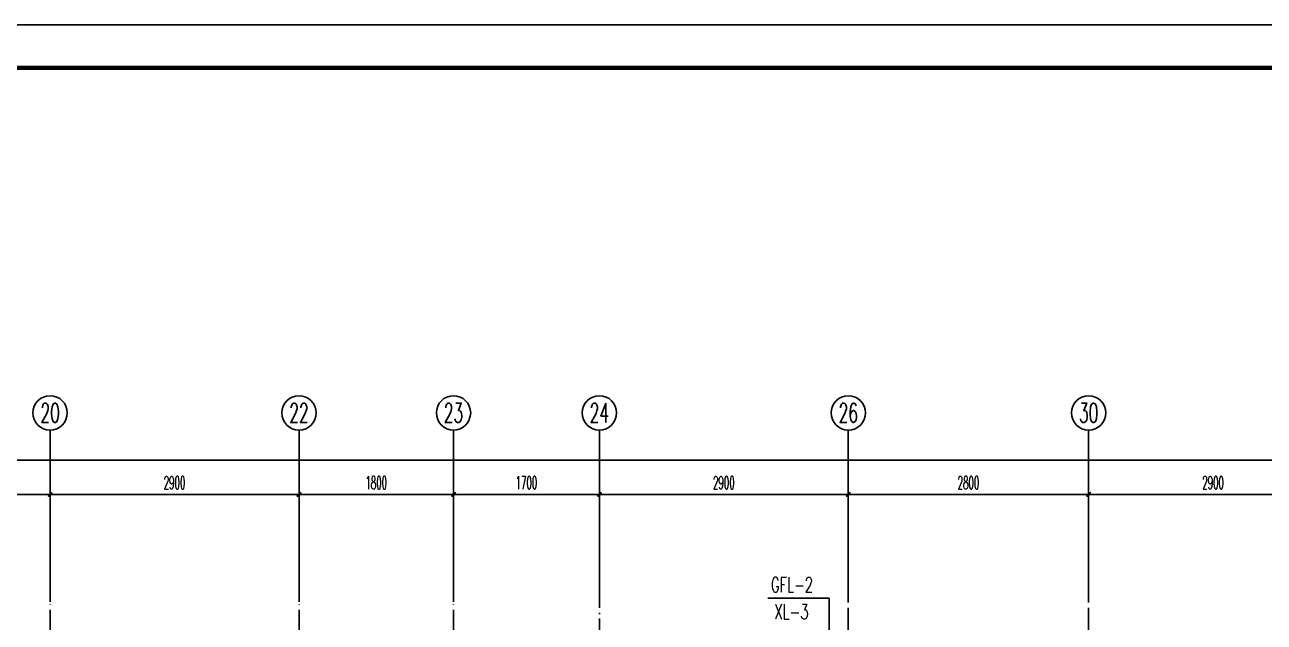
# Model space of a CAD drawing. Extents: x 27938 to 1507990, y 110129 to 923079.
# Drawn here: x 1227769 to 1242209, y 594838 to 601795 of the extents above; entities that cross this region are included whole.
import ezdxf
from ezdxf.enums import TextEntityAlignment as Align

# ---------------------------------------------------------------- set-up
doc = ezdxf.new("R2010")
doc.units = 0
doc.header["$LTSCALE"] = 1000
doc.header["$MEASUREMENT"] = 0
doc.linetypes.add('DOTE', pattern=[2.42, 2, -0.2, 0.02, -0.2])
for name, color, linetype in [('----建筑底图', 8, 'Continuous'), ('AXIS', 3, 'Continuous'), ('AXIS_TEXT', 7, 'Continuous'), ('DIM_不分区消火栓', 1, 'Continuous'), ('DIM_管井排水', 5, 'Continuous'), ('DOTE', 1, 'Continuous'), ('TWT_TITLE', 7, 'Continuous'), ('图框', 140, 'Continuous')]:
    doc.layers.add(name, color=color, linetype=linetype)
doc.styles.add('_TCH_AXIS', font='COMPLEX', dxfattribs={"bigfont": 'GBCBIG'})
doc.styles.add('_TCH_DIM_T3', font='SIMPLEX.shx', dxfattribs={"width": 0.494118, "bigfont": 'GBCBIG.shx'})
doc.styles.add('_TWT_SERIAL', font='SIMPLEX', dxfattribs={"width": 0.8, "height": 3.5, "bigfont": 'HZTXT'})
doc.styles.add('COMPLEX', font='COMPLEX')
doc.dimstyles.new('_TCH_ARCH&&50', dxfattribs={"dimtxt": 148.75, "dimasz": 50, "dimexe": 125, "dimexo": 150, "dimgap": 63.125, "dimtad": 1, "dimdec": 0, "dimzin": 0, "dimdsep": 46, "dimtxsty": '_TCH_DIM_T3', "dimblk": 'ARCHTICK', "dimcen": 0.09, "dimclrt": 4, "dimazin": 2, "dimtfac": 1, "dimtdec": 0, "dimtix": 1, "dimtmove": 2, "dimatfit": 3, "dimfxl": 100, "dimtolj": 1, "dimtzin": 0, "dimarcsym": 0})

# ---------------------------------------------------------------- blocks, each defined once
blk = doc.blocks.new('_ArchTick')
at = {"color": 0, "linetype": 'ByBlock', "const_width": 0.4}
blk.add_lwpolyline([(-0.5, -0.5), (0.5, 0.5)], dxfattribs=at)
blk = doc.blocks.new('*D1127')
at = {"layer": 'AXIS', "color": 0, "lineweight": -2}
for p, q in [((-25100, -11308), (-25100, -9683)), ((-25100, -9808), (25100, -9808)), ((25100, -11308), (25100, -9683))]:
    blk.add_line(p, q, dxfattribs=at)
at = {"layer": 'Defpoints', "color": 0}
for p in [(25100, -9808), (-25100, -11458), (25100, -11458)]:
    blk.add_point(p, dxfattribs=at)
at = {"layer": 'AXIS', "color": 0, "lineweight": -2, "xscale": 50, "yscale": 50, "zscale": 50, "rotation": 180}
blk.add_blockref('_ArchTick', (-25100, -9808), dxfattribs=at)
at = {"layer": 'AXIS', "color": 0, "lineweight": -2, "xscale": 50, "yscale": 50, "zscale": 50}
blk.add_blockref('_ArchTick', (25100, -9808), dxfattribs=at)
at = {"layer": 'AXIS', "color": 4, "insert": (0, -9671), "char_height": 148.8, "attachment_point": 5, "style": '_TCH_DIM_T3'}
blk.add_mtext('\\A1;50200', dxfattribs=at)
blk = doc.blocks.new('*D1145')
at = {"layer": 'AXIS', "color": 0, "lineweight": -2}
for p, q in [((13900, -11308), (13900, -10083)), ((16800, -11308), (16800, -10083)), ((13900, -10208), (16800, -10208))]:
    blk.add_line(p, q, dxfattribs=at)
at = {"layer": 'Defpoints', "color": 0}
for p in [(16800, -10208), (13900, -11458), (16800, -11458)]:
    blk.add_point(p, dxfattribs=at)
at = {"layer": 'AXIS', "color": 0, "lineweight": -2, "xscale": 50, "yscale": 50, "zscale": 50, "rotation": 180}
blk.add_blockref('_ArchTick', (13900, -10208), dxfattribs=at)
at = {"layer": 'AXIS', "color": 0, "lineweight": -2, "xscale": 50, "yscale": 50, "zscale": 50}
blk.add_blockref('_ArchTick', (16800, -10208), dxfattribs=at)
at = {"layer": 'AXIS', "color": 4, "insert": (15350, -10071), "char_height": 148.8, "attachment_point": 5, "style": '_TCH_DIM_T3'}
blk.add_mtext('\\A1;2900', dxfattribs=at)
blk = doc.blocks.new('*D1146')
at = {"layer": 'AXIS', "color": 0, "lineweight": -2}
for p, q in [((11100, -11308), (11100, -10083)), ((13900, -11308), (13900, -10083)), ((11100, -10208), (13900, -10208))]:
    blk.add_line(p, q, dxfattribs=at)
at = {"layer": 'Defpoints', "color": 0}
for p in [(13900, -10208), (11100, -11458), (13900, -11458)]:
    blk.add_point(p, dxfattribs=at)
at = {"layer": 'AXIS', "color": 0, "lineweight": -2, "xscale": 50, "yscale": 50, "zscale": 50, "rotation": 180}
blk.add_blockref('_ArchTick', (11100, -10208), dxfattribs=at)
at = {"layer": 'AXIS', "color": 0, "lineweight": -2, "xscale": 50, "yscale": 50, "zscale": 50}
blk.add_blockref('_ArchTick', (13900, -10208), dxfattribs=at)
at = {"layer": 'AXIS', "color": 4, "insert": (12500, -10071), "char_height": 148.8, "attachment_point": 5, "style": '_TCH_DIM_T3'}
blk.add_mtext('\\A1;2800', dxfattribs=at)
blk = doc.blocks.new('*D1147')
at = {"layer": 'AXIS', "color": 0, "lineweight": -2}
for p, q in [((8200, -11308), (8200, -10083)), ((11100, -11308), (11100, -10083)), ((8200, -10208), (11100, -10208))]:
    blk.add_line(p, q, dxfattribs=at)
at = {"layer": 'Defpoints', "color": 0}
for p in [(11100, -10208), (8200, -11458), (11100, -11458)]:
    blk.add_point(p, dxfattribs=at)
at = {"layer": 'AXIS', "color": 0, "lineweight": -2, "xscale": 50, "yscale": 50, "zscale": 50, "rotation": 180}
blk.add_blockref('_ArchTick', (8200, -10208), dxfattribs=at)
at = {"layer": 'AXIS', "color": 0, "lineweight": -2, "xscale": 50, "yscale": 50, "zscale": 50}
blk.add_blockref('_ArchTick', (11100, -10208), dxfattribs=at)
at = {"layer": 'AXIS', "color": 4, "insert": (9650, -10071), "char_height": 148.8, "attachment_point": 5, "style": '_TCH_DIM_T3'}
blk.add_mtext('\\A1;2900', dxfattribs=at)
blk = doc.blocks.new('*D1148')
at = {"layer": 'AXIS', "color": 0, "lineweight": -2}
for p, q in [((6500, -11308), (6500, -10083)), ((8200, -11308), (8200, -10083)), ((6500, -10208), (8200, -10208))]:
    blk.add_line(p, q, dxfattribs=at)
at = {"layer": 'Defpoints', "color": 0}
for p in [(8200, -10208), (6500, -11458), (8200, -11458)]:
    blk.add_point(p, dxfattribs=at)
at = {"layer": 'AXIS', "color": 0, "lineweight": -2, "xscale": 50, "yscale": 50, "zscale": 50, "rotation": 180}
blk.add_blockref('_ArchTick', (6500, -10208), dxfattribs=at)
at = {"layer": 'AXIS', "color": 0, "lineweight": -2, "xscale": 50, "yscale": 50, "zscale": 50}
blk.add_blockref('_ArchTick', (8200, -10208), dxfattribs=at)
at = {"layer": 'AXIS', "color": 4, "insert": (7350, -10071), "char_height": 148.8, "attachment_point": 5, "style": '_TCH_DIM_T3'}
blk.add_mtext('\\A1;1700', dxfattribs=at)
blk = doc.blocks.new('*D1149')
at = {"layer": 'AXIS', "color": 0, "lineweight": -2}
for p, q in [((4700, -11308), (4700, -10083)), ((6500, -11308), (6500, -10083)), ((4700, -10208), (6500, -10208))]:
    blk.add_line(p, q, dxfattribs=at)
at = {"layer": 'Defpoints', "color": 0}
for p in [(6500, -10208), (4700, -11458), (6500, -11458)]:
    blk.add_point(p, dxfattribs=at)
at = {"layer": 'AXIS', "color": 0, "lineweight": -2, "xscale": 50, "yscale": 50, "zscale": 50, "rotation": 180}
blk.add_blockref('_ArchTick', (4700, -10208), dxfattribs=at)
at = {"layer": 'AXIS', "color": 0, "lineweight": -2, "xscale": 50, "yscale": 50, "zscale": 50}
blk.add_blockref('_ArchTick', (6500, -10208), dxfattribs=at)
at = {"layer": 'AXIS', "color": 4, "insert": (5600, -10071), "char_height": 148.8, "attachment_point": 5, "style": '_TCH_DIM_T3'}
blk.add_mtext('\\A1;1800', dxfattribs=at)
blk = doc.blocks.new('*D1150')
at = {"layer": 'AXIS', "color": 0, "lineweight": -2}
for p, q in [((1800, -11308), (1800, -10083)), ((4700, -11308), (4700, -10083)), ((1800, -10208), (4700, -10208))]:
    blk.add_line(p, q, dxfattribs=at)
at = {"layer": 'Defpoints', "color": 0}
for p in [(4700, -10208), (1800, -11458), (4700, -11458)]:
    blk.add_point(p, dxfattribs=at)
at = {"layer": 'AXIS', "color": 0, "lineweight": -2, "xscale": 50, "yscale": 50, "zscale": 50, "rotation": 180}
blk.add_blockref('_ArchTick', (1800, -10208), dxfattribs=at)
at = {"layer": 'AXIS', "color": 0, "lineweight": -2, "xscale": 50, "yscale": 50, "zscale": 50}
blk.add_blockref('_ArchTick', (4700, -10208), dxfattribs=at)
at = {"layer": 'AXIS', "color": 4, "insert": (3250, -10071), "char_height": 148.8, "attachment_point": 5, "style": '_TCH_DIM_T3'}
blk.add_mtext('\\A1;2900', dxfattribs=at)
blk = doc.blocks.new('*D1151')
at = {"layer": 'AXIS', "color": 0, "lineweight": -2}
for p, q in [((0, -11308), (0, -10083)), ((1800, -11308), (1800, -10083)), ((0, -10208), (1800, -10208))]:
    blk.add_line(p, q, dxfattribs=at)
at = {"layer": 'Defpoints', "color": 0}
for p in [(1800, -10208), (0, -11458), (1800, -11458)]:
    blk.add_point(p, dxfattribs=at)
at = {"layer": 'AXIS', "color": 0, "lineweight": -2, "xscale": 50, "yscale": 50, "zscale": 50, "rotation": 180}
blk.add_blockref('_ArchTick', (0, -10208), dxfattribs=at)
at = {"layer": 'AXIS', "color": 0, "lineweight": -2, "xscale": 50, "yscale": 50, "zscale": 50}
blk.add_blockref('_ArchTick', (1800, -10208), dxfattribs=at)
at = {"layer": 'AXIS', "color": 4, "insert": (900, -10071), "char_height": 148.8, "attachment_point": 5, "style": '_TCH_DIM_T3'}
blk.add_mtext('\\A1;1800', dxfattribs=at)
blk = doc.blocks.new('_AXISO')
at = {"color": 0}
blk.add_circle((0, 0), 0.5, dxfattribs=at)
at = {"layer": 'AXIS_TEXT', "color": 0, "style": 'COMPLEX', "width": 1.041667}
blk.add_attdef('A', text='', height=0.56, dxfattribs=at).set_placement((-0.25, -0.28), (0.25, -0.28), align=Align.FIT)
blk = doc.blocks.new('A$C149A4CC3')
at = {"layer": 'AXIS', "color": 8}
for p, q in [((1800, -11458), (1800, -9458)), ((4700, -11458), (4700, -9458)), ((6500, -11458), (6500, -9458)), ((8200, -11458), (8200, -9458)), ((11100, -11458), (11100, -9458)), ((13900, -11458), (13900, -9458))]:
    blk.add_line(p, q, dxfattribs=at)
at = {"layer": 'DOTE', "color": 169, "linetype": 'DOTE', "ltscale": 0.3}
for p, q in [((1800, -19410.1), (1800, -11458)), ((4700, -19410.1), (4700, -11458)), ((6500, -19410.1), (6500, -11458)), ((8200, -16610.1), (8200, -11458)), ((11100, -17209.8), (11100, -11458)), ((13900, -17209.8), (13900, -11458))]:
    blk.add_line(p, q, dxfattribs=at)
at = {"layer": 'AXIS', "color": 8}
ref = blk.add_blockref('_AXISO', (1800, -9258), dxfattribs=dict(at, xscale=400, yscale=400, zscale=400))
ref.add_attrib('A', '20', dxfattribs={"layer": 'AXIS_TEXT', "color": 8, "ltscale": 0.5, "height": 226.27, "style": '_TCH_AXIS', "width": 0.617647}).set_placement((1686.9, -9371.2), (1913.1, -9371.2), align=Align.FIT)
ref = blk.add_blockref('_AXISO', (4700, -9258), dxfattribs=dict(at, xscale=400, yscale=400, zscale=400))
ref.add_attrib('A', '22', dxfattribs={"layer": 'AXIS_TEXT', "color": 8, "ltscale": 0.5, "height": 226.27, "style": '_TCH_AXIS', "width": 0.617647}).set_placement((4586.9, -9371.2), (4813.1, -9371.2), align=Align.FIT)
ref = blk.add_blockref('_AXISO', (6500, -9258), dxfattribs=dict(at, xscale=400, yscale=400, zscale=400))
ref.add_attrib('A', '23', dxfattribs={"layer": 'AXIS_TEXT', "color": 8, "ltscale": 0.5, "height": 226.27, "style": '_TCH_AXIS', "width": 0.617647}).set_placement((6386.9, -9371.2), (6613.1, -9371.2), align=Align.FIT)
ref = blk.add_blockref('_AXISO', (8200, -9258), dxfattribs=dict(at, xscale=400, yscale=400, zscale=400))
ref.add_attrib('A', '24', dxfattribs={"layer": 'AXIS_TEXT', "color": 8, "ltscale": 0.5, "height": 226.27, "style": '_TCH_AXIS', "width": 0.583333}).set_placement((8086.9, -9371.2), (8313.1, -9371.2), align=Align.FIT)
ref = blk.add_blockref('_AXISO', (11100, -9258), dxfattribs=dict(at, xscale=400, yscale=400, zscale=400))
ref.add_attrib('A', '26', dxfattribs={"layer": 'AXIS_TEXT', "color": 8, "ltscale": 0.5, "height": 226.27, "style": '_TCH_AXIS', "width": 0.617647}).set_placement((10986.9, -9371.2), (11213.1, -9371.2), align=Align.FIT)
ref = blk.add_blockref('_AXISO', (13900, -9258), dxfattribs=dict(at, xscale=400, yscale=400, zscale=400))
ref.add_attrib('A', '30', dxfattribs={"layer": 'AXIS_TEXT', "color": 8, "ltscale": 0.5, "height": 226.27, "style": '_TCH_AXIS', "width": 0.636364}).set_placement((13786.9, -9371.2), (14013.1, -9371.2), align=Align.FIT)
for p1, p2, distance, picture, middle in [((-25100, -11458), (25100, -11458), 1650, '*D1127', (0, -9670.5)), ((0, -11458), (1800, -11458), 1250, '*D1151', (900, -10070.5)), ((1800, -11458), (4700, -11458), 1250, '*D1150', (3250, -10070.5)), ((4700, -11458), (6500, -11458), 1250, '*D1149', (5600, -10070.5)), ((6500, -11458), (8200, -11458), 1250, '*D1148', (7350, -10070.5)), ((8200, -11458), (11100, -11458), 1250, '*D1147', (9650, -10070.5)), ((11100, -11458), (13900, -11458), 1250, '*D1146', (12500, -10070.5)), ((13900, -11458), (16800, -11458), 1250, '*D1145', (15350, -10070.5))]:
    dim = blk.add_aligned_dim(p1=p1, p2=p2, distance=distance, dimstyle='_TCH_ARCH&&50', dxfattribs=at)
    dim.commit()
    dim.dimension.update_dxf_attribs({"geometry": picture, "text_midpoint": middle})

msp = doc.modelspace()

# ---------------------------------------------------------------- block references
at = {"layer": '----建筑底图'}
msp.add_blockref('A$C149A4CC3', (1226263.6, 606534.1), dxfattribs=at)

# ---------------------------------------------------------------- next in the draw order: linework, layer by layer
at = {"layer": 'DIM_管井排水'}
for p, q in [((1237138.6, 595117.4), (1236427.3, 595117.4)), ((1237138.6, 591949), (1237138.6, 595117.4))]:
    msp.add_line(p, q, dxfattribs=at)
at = {"layer": 'TWT_TITLE'}
msp.add_lwpolyline([(1189461.1, 572095.4), (1263011.1, 572095.4), (1263011.1, 601795.4), (1189461.1, 601795.4)], close=True, dxfattribs=at)
at = {"layer": 'TWT_TITLE', "const_width": 50}
msp.add_lwpolyline([(1190711.1, 572595.4), (1262511.1, 572595.4), (1262511.1, 601295.4), (1190711.1, 601295.4)], close=True, dxfattribs=at)
at = {"layer": '图框'}
msp.add_lwpolyline([(1189461.1, 601795.4), (1263011.1, 601795.4), (1263011.1, 572095.4), (1189461.1, 572095.4)], close=True, dxfattribs=at)
msp.add_lwpolyline([(1189461.1, 601795.4), (1263011.1, 601795.4), (1263011.1, 572095.4), (1189461.1, 572095.4)], close=True, dxfattribs=at)
at = {"layer": '图框', "const_width": 50}
msp.add_lwpolyline([(1262511.1, 572595.4), (1262511.1, 601295.4), (1190711.1, 601295.4), (1190711.1, 572595.4)], close=True, dxfattribs=at)

# ---------------------------------------------------------------- next in the draw order: texts
at = {"layer": 'DIM_不分区消火栓', "color": 7, "style": '_TWT_SERIAL', "width": 0.64}
msp.add_text('XL-3', height=175, dxfattribs=at).set_placement((1236502.1, 594873.4))
at = {"layer": 'DIM_管井排水', "color": 7, "style": '_TWT_SERIAL', "width": 0.64}
msp.add_text('GFL-2', height=175, dxfattribs=at).set_placement((1236462.3, 595187.4))

doc.saveas('drawing.dxf')
